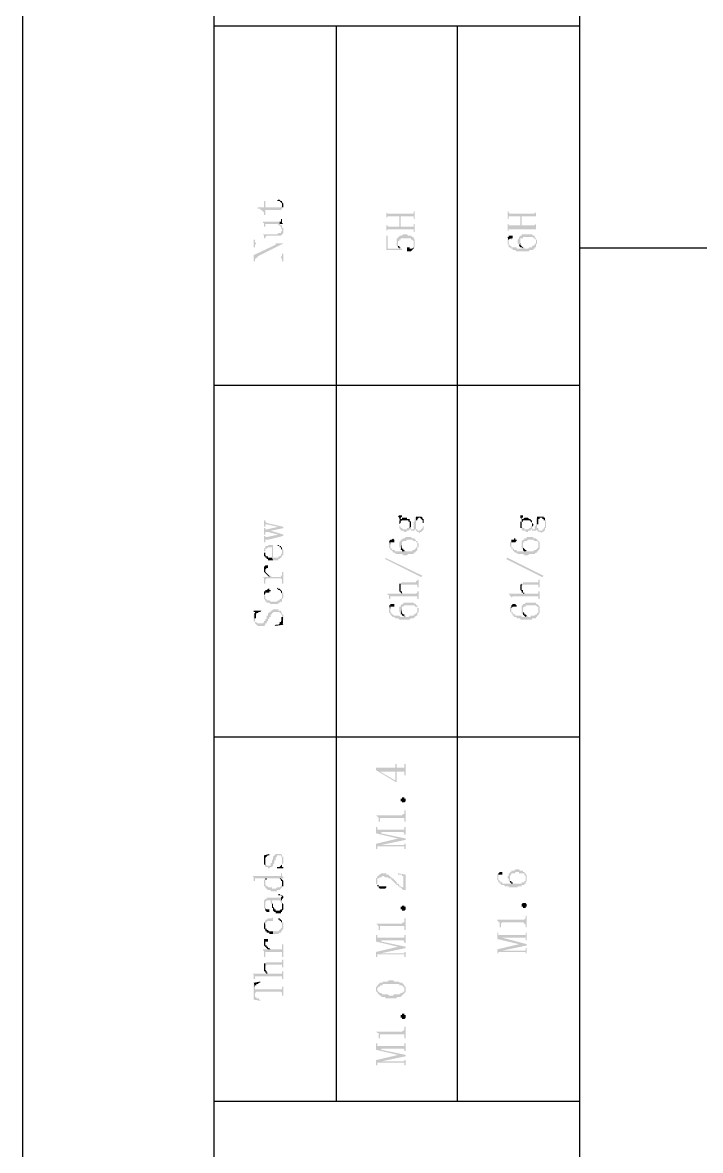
# Model space of a CAD drawing. Header units: inches. Extents: x 3613 to 8393, y -2205 to -794.
# Drawn here: x 4076.93 to 4100.69, y -1379.49 to -1339.97 of the extents above; entities that cross this region are included whole.
import ezdxf

# ---------------------------------------------------------------- set-up
doc = ezdxf.new("R2010")
doc.units = ezdxf.units.IN
doc.header["$MEASUREMENT"] = 0

msp = doc.modelspace()

# ---------------------------------------------------------------- hatches: boundary and pattern name
at = {"transparency": 33554559}
for points in [[(4085.168, -1346.451), (4085.168, -1346.496), (4085.258, -1346.496), (4085.258, -1346.541), (4085.303, -1346.541), (4085.348, -1346.586), (4085.348, -1346.586), (4085.393, -1346.631), (4085.393, -1346.721), (4085.438, -1346.721), (4085.438, -1346.541), (4085.98, -1346.541), (4086.025, -1346.496), (4086.025, -1346.36), (4086.025, -1346.405), (4086.025, -1346.405), (4085.98, -1346.451), (4085.438, -1346.451), (4085.438, -1346.225), (4085.393, -1346.225), (4085.393, -1346.451)], [(4085.845, -1346.225), (4085.935, -1346.225), (4085.98, -1346.27), (4085.98, -1346.27), (4086.025, -1346.315), (4086.025, -1346.496), (4086.025, -1346.451), (4086.07, -1346.451), (4086.07, -1346.36), (4086.07, -1346.315), (4086.025, -1346.27), (4086.025, -1346.225), (4085.98, -1346.225), (4085.935, -1346.18), (4085.89, -1346.18)], [(4089.681, -1346.586), (4089.681, -1346.857), (4089.681, -1346.812), (4089.681, -1346.812), (4089.726, -1346.766), (4090.132, -1346.766), (4090.132, -1347.128), (4090.177, -1346.766), (4090.629, -1346.766), (4090.629, -1346.812), (4090.629, -1346.857), (4090.674, -1346.857), (4090.674, -1346.586), (4090.629, -1346.586), (4090.629, -1346.631), (4090.629, -1346.676), (4089.726, -1346.676), (4089.681, -1346.631)], [(4089.681, -1347.037), (4089.681, -1347.308), (4089.681, -1347.263), (4089.681, -1347.263), (4089.726, -1347.218), (4090.629, -1347.218), (4090.629, -1347.308), (4090.674, -1347.308), (4090.674, -1347.037), (4090.629, -1347.037), (4090.629, -1347.082), (4090.629, -1347.128), (4090.177, -1347.128), (4090.177, -1346.766), (4090.132, -1347.128), (4089.726, -1347.128), (4089.726, -1347.082), (4089.681, -1347.082), (4089.681, -1347.037)], [(4093.923, -1346.586), (4093.923, -1346.857), (4093.968, -1346.857), (4093.968, -1346.766), (4094.375, -1346.766), (4094.375, -1347.082), (4094.42, -1346.766), (4094.916, -1346.766), (4094.916, -1346.857), (4094.916, -1346.586), (4094.916, -1346.631), (4094.871, -1346.631), (4094.871, -1346.676), (4094.014, -1346.676), (4093.968, -1346.631), (4093.968, -1346.586), (4093.968, -1346.586)], [(4093.923, -1347.037), (4093.923, -1347.263), (4093.968, -1347.263), (4093.968, -1347.218), (4094.916, -1347.218), (4094.916, -1347.263), (4094.916, -1347.037), (4094.916, -1347.037), (4094.871, -1347.082), (4094.42, -1347.082), (4094.42, -1346.766), (4094.375, -1347.082), (4093.968, -1347.082), (4093.968, -1347.037), (4093.968, -1347.037)], [(4085.348, -1346.947), (4085.348, -1346.992), (4085.393, -1346.992), (4085.393, -1347.037), (4085.393, -1347.128), (4085.438, -1347.128), (4085.438, -1347.082), (4085.438, -1347.037), (4085.89, -1347.037), (4085.89, -1347.082), (4085.935, -1347.082), (4085.98, -1347.128), (4085.98, -1347.173), (4085.98, -1347.173), (4086.025, -1347.218), (4086.025, -1347.263), (4086.025, -1347.082), (4085.98, -1347.082), (4085.935, -1347.037), (4085.935, -1346.947)], [(4085.348, -1347.398), (4085.348, -1347.398), (4085.393, -1347.443), (4085.393, -1347.489), (4085.393, -1347.534), (4085.438, -1347.534), (4085.438, -1347.489), (4085.438, -1347.489), (4085.484, -1347.443), (4085.98, -1347.443), (4086.025, -1347.398), (4086.025, -1347.398), (4086.07, -1347.353), (4086.07, -1347.263), (4086.07, -1347.173), (4086.025, -1347.173), (4086.025, -1347.128), (4086.025, -1347.082), (4086.025, -1347.263), (4086.025, -1347.263), (4085.98, -1347.308), (4085.98, -1347.353), (4085.89, -1347.353), (4085.845, -1347.398)], [(4085.935, -1346.947), (4085.935, -1347.037), (4086.07, -1347.037), (4086.025, -1346.992), (4086.025, -1346.947), (4086.025, -1346.857), (4085.98, -1346.857), (4085.98, -1346.902), (4085.98, -1346.947), (4085.98, -1346.947)], [(4085.032, -1347.579), (4085.032, -1347.85), (4085.077, -1347.85), (4085.077, -1347.759), (4085.077, -1347.759), (4085.123, -1347.714), (4085.799, -1347.714), (4085.799, -1347.759), (4086.07, -1347.714), (4085.123, -1347.714), (4085.077, -1347.669), (4085.077, -1347.579)], [(4089.681, -1347.443), (4089.681, -1347.94), (4090.222, -1347.94), (4090.222, -1347.895), (4090.177, -1347.895), (4090.177, -1347.85), (4090.132, -1347.895), (4089.726, -1347.895), (4089.726, -1347.443)], [(4090.042, -1347.669), (4090.042, -1347.714), (4090.042, -1347.805), (4090.042, -1347.805), (4090.087, -1347.85), (4090.087, -1347.669), (4090.087, -1347.624), (4090.132, -1347.624), (4090.132, -1347.579), (4090.177, -1347.579), (4090.177, -1347.534), (4090.538, -1347.534), (4090.538, -1347.579), (4090.584, -1347.579), (4090.629, -1347.624), (4090.629, -1347.669), (4090.629, -1347.85), (4090.674, -1347.85), (4090.674, -1347.759), (4090.674, -1347.669), (4090.674, -1347.579), (4090.674, -1347.579), (4090.629, -1347.534), (4090.629, -1347.489), (4090.584, -1347.489), (4090.538, -1347.443), (4090.448, -1347.443), (4090.403, -1347.398), (4090.268, -1347.398), (4090.222, -1347.443), (4090.132, -1347.443), (4090.132, -1347.489), (4090.087, -1347.489), (4090.087, -1347.534), (4090.042, -1347.534), (4090.042, -1347.624), (4090.042, -1347.624)], [(4093.923, -1347.489), (4093.968, -1347.624), (4093.968, -1347.579), (4093.968, -1347.579), (4094.014, -1347.534), (4094.014, -1347.534), (4094.059, -1347.579), (4094.059, -1347.534), (4094.104, -1347.534), (4094.104, -1347.489), (4094.104, -1347.443), (4093.968, -1347.443), (4093.968, -1347.489)], [(4093.923, -1347.624), (4093.923, -1347.714), (4093.923, -1347.759), (4093.968, -1347.759), (4093.968, -1347.85), (4094.014, -1347.85), (4094.059, -1347.895), (4094.104, -1347.895), (4094.104, -1347.94), (4094.194, -1347.94), (4094.239, -1347.985), (4094.691, -1347.985), (4094.691, -1347.94), (4094.826, -1347.94), (4094.826, -1347.895), (4094.871, -1347.895), (4094.871, -1347.85), (4094.916, -1347.85), (4094.916, -1347.669), (4094.916, -1347.714), (4094.916, -1347.714), (4094.871, -1347.759), (4094.871, -1347.759), (4094.826, -1347.805), (4094.781, -1347.805), (4094.781, -1347.85), (4094.691, -1347.85), (4094.645, -1347.895), (4094.51, -1347.895), (4094.51, -1347.85), (4094.465, -1347.85), (4094.465, -1347.895), (4094.239, -1347.895), (4094.239, -1347.85), (4094.059, -1347.85), (4094.059, -1347.805), (4094.014, -1347.805), (4094.014, -1347.759), (4093.968, -1347.759), (4093.968, -1347.669), (4093.968, -1347.624), (4093.923, -1347.489), (4093.923, -1347.579), (4093.923, -1347.579)], [(4094.284, -1347.669), (4094.284, -1347.714), (4094.284, -1347.714), (4094.329, -1347.759), (4094.329, -1347.805), (4094.329, -1347.805), (4094.375, -1347.669), (4094.375, -1347.624), (4094.375, -1347.534), (4094.465, -1347.534), (4094.465, -1347.489), (4094.826, -1347.489), (4094.826, -1347.534), (4094.871, -1347.534), (4094.916, -1347.579), (4094.916, -1347.624), (4094.916, -1347.805), (4094.916, -1347.759), (4094.961, -1347.714), (4094.961, -1347.669), (4094.961, -1347.579), (4094.916, -1347.579), (4094.916, -1347.534), (4094.916, -1347.534), (4094.871, -1347.489), (4094.871, -1347.443), (4094.826, -1347.443), (4094.781, -1347.398), (4094.42, -1347.398), (4094.42, -1347.443), (4094.375, -1347.443), (4094.329, -1347.489), (4094.329, -1347.534), (4094.284, -1347.579), (4094.284, -1347.624)], [(4085.032, -1348.12), (4085.032, -1348.346), (4085.077, -1348.346), (4085.077, -1348.256), (4085.077, -1348.256), (4085.123, -1348.211), (4085.168, -1348.166), (4086.07, -1347.714), (4085.799, -1347.759)], [(4090.087, -1347.85), (4090.087, -1347.85), (4090.132, -1347.895), (4090.132, -1347.895), (4090.177, -1347.85), (4090.132, -1347.85), (4090.132, -1347.805), (4090.087, -1347.805), (4090.087, -1347.714), (4090.087, -1347.714)], [(4090.403, -1347.94), (4090.403, -1347.985), (4090.538, -1347.985), (4090.584, -1347.94), (4090.584, -1347.94), (4090.629, -1347.895), (4090.629, -1347.714), (4090.629, -1347.759), (4090.629, -1347.85), (4090.629, -1347.85), (4090.584, -1347.895), (4090.493, -1347.895), (4090.493, -1347.85), (4090.403, -1347.85), (4090.403, -1347.895)], [(4094.329, -1347.805), (4094.375, -1347.85), (4094.42, -1347.85), (4094.465, -1347.895), (4094.465, -1347.85), (4094.465, -1347.85), (4094.42, -1347.805), (4094.42, -1347.805), (4094.375, -1347.759), (4094.375, -1347.669), (4094.375, -1347.669)], [(4085.123, -1348.211), (4085.98, -1348.211), (4086.025, -1348.256), (4086.025, -1348.346), (4086.07, -1348.346), (4086.07, -1348.075), (4086.025, -1348.075), (4086.025, -1348.166), (4085.98, -1348.166), (4085.98, -1348.211), (4085.168, -1348.211), (4085.168, -1348.166)], [(4085.393, -1357.418), (4085.393, -1357.643), (4085.438, -1357.643), (4085.438, -1357.598), (4085.438, -1357.553), (4085.484, -1357.553), (4085.89, -1357.643), (4085.89, -1357.643), (4086.07, -1357.688), (4086.07, -1357.643), (4085.484, -1357.508), (4085.484, -1357.508), (4085.438, -1357.463), (4085.438, -1357.418)], [(4090.087, -1357.282), (4090.087, -1357.282), (4090.132, -1357.327), (4090.132, -1357.373), (4090.177, -1357.418), (4090.177, -1357.327), (4090.177, -1357.327), (4090.222, -1357.282), (4090.222, -1357.237), (4090.132, -1357.237)], [(4090.132, -1357.688), (4090.177, -1357.734), (4090.177, -1357.779), (4090.268, -1357.779), (4090.313, -1357.824), (4090.358, -1357.824), (4090.403, -1357.779), (4090.448, -1357.779), (4090.493, -1357.734), (4090.538, -1357.734), (4090.538, -1357.779), (4090.674, -1357.779), (4090.674, -1357.734), (4090.719, -1357.734), (4090.719, -1357.779), (4090.719, -1357.779), (4090.764, -1357.824), (4090.809, -1357.824), (4090.854, -1357.869), (4090.854, -1357.824), (4090.899, -1357.824), (4090.945, -1357.779), (4090.945, -1357.779), (4090.99, -1357.734), (4090.99, -1357.688), (4090.99, -1357.553), (4090.99, -1357.508), (4090.99, -1357.418), (4090.99, -1357.373), (4090.99, -1357.553), (4090.99, -1357.598), (4090.945, -1357.643), (4090.945, -1357.688), (4090.945, -1357.688), (4090.899, -1357.734), (4090.899, -1357.734), (4090.854, -1357.779), (4090.764, -1357.779), (4090.764, -1357.734), (4090.719, -1357.734), (4090.719, -1357.688), (4090.719, -1357.282), (4090.674, -1357.327), (4090.674, -1357.418), (4090.674, -1357.463), (4090.629, -1357.463), (4090.629, -1357.553), (4090.629, -1357.598), (4090.629, -1357.688), (4090.629, -1357.734), (4090.538, -1357.734), (4090.538, -1357.688), (4090.493, -1357.688), (4090.493, -1357.553), (4090.493, -1357.598), (4090.493, -1357.643), (4090.493, -1357.643), (4090.448, -1357.688), (4090.403, -1357.688), (4090.403, -1357.734), (4090.268, -1357.734), (4090.222, -1357.688), (4090.177, -1357.688), (4090.177, -1357.643), (4090.177, -1357.643), (4090.132, -1357.598), (4090.132, -1357.553)], [(4090.132, -1357.553), (4090.132, -1357.598), (4090.132, -1357.688), (4090.132, -1357.553), (4090.132, -1357.553), (4090.177, -1357.508), (4090.177, -1357.463), (4090.177, -1357.463), (4090.222, -1357.418), (4090.448, -1357.418), (4090.448, -1357.463), (4090.493, -1357.463), (4090.493, -1357.553), (4090.493, -1357.688), (4090.538, -1357.643), (4090.538, -1357.553), (4090.538, -1357.463), (4090.538, -1357.463), (4090.493, -1357.418), (4090.493, -1357.373), (4090.403, -1357.373), (4090.403, -1357.327), (4090.222, -1357.327), (4090.222, -1357.373), (4090.177, -1357.373), (4090.177, -1357.327), (4090.177, -1357.418), (4090.132, -1357.418), (4090.132, -1357.463)], [(4090.719, -1357.282), (4090.719, -1357.688), (4090.719, -1357.643), (4090.719, -1357.553), (4090.719, -1357.508), (4090.719, -1357.418), (4090.764, -1357.418), (4090.764, -1357.373), (4090.764, -1357.373), (4090.809, -1357.327), (4090.854, -1357.327), (4090.899, -1357.373), (4090.899, -1357.373), (4090.945, -1357.418), (4090.945, -1357.508), (4090.99, -1357.508), (4090.99, -1357.553), (4090.99, -1357.373), (4090.945, -1357.373), (4090.945, -1357.327), (4090.945, -1357.327), (4090.899, -1357.282)], [(4094.375, -1357.282), (4094.375, -1357.327), (4094.375, -1357.327), (4094.42, -1357.373), (4094.42, -1357.418), (4094.42, -1357.327), (4094.465, -1357.327), (4094.465, -1357.282), (4094.465, -1357.237), (4094.375, -1357.237)], [(4094.375, -1357.553), (4094.375, -1357.598), (4094.375, -1357.688), (4094.42, -1357.688), (4094.42, -1357.553), (4094.42, -1357.463), (4094.465, -1357.463), (4094.465, -1357.418), (4094.691, -1357.418), (4094.736, -1357.463), (4094.736, -1357.463), (4094.781, -1357.508), (4094.781, -1357.553), (4094.781, -1357.688), (4094.781, -1357.643), (4094.781, -1357.643), (4094.826, -1357.598), (4094.826, -1357.553), (4094.826, -1357.553), (4094.781, -1357.508), (4094.781, -1357.463), (4094.781, -1357.418), (4094.736, -1357.418), (4094.736, -1357.373), (4094.691, -1357.373), (4094.645, -1357.327), (4094.51, -1357.327), (4094.465, -1357.373), (4094.42, -1357.373), (4094.42, -1357.327), (4094.42, -1357.418), (4094.42, -1357.463), (4094.375, -1357.463)], [(4094.42, -1357.688), (4094.42, -1357.734), (4094.42, -1357.734), (4094.465, -1357.779), (4094.555, -1357.779), (4094.555, -1357.824), (4094.645, -1357.824), (4094.645, -1357.779), (4094.736, -1357.779), (4094.736, -1357.734), (4094.781, -1357.734), (4094.781, -1357.779), (4094.916, -1357.779), (4094.961, -1357.734), (4094.961, -1357.779), (4095.006, -1357.779), (4095.006, -1357.824), (4095.097, -1357.824), (4095.097, -1357.869), (4095.142, -1357.824), (4095.187, -1357.824), (4095.187, -1357.779), (4095.232, -1357.779), (4095.232, -1357.734), (4095.232, -1357.688), (4095.277, -1357.688), (4095.277, -1357.553), (4095.277, -1357.508), (4095.277, -1357.418), (4095.232, -1357.418), (4095.232, -1357.373), (4095.232, -1357.553), (4095.232, -1357.643), (4095.232, -1357.643), (4095.187, -1357.688), (4095.187, -1357.734), (4095.142, -1357.734), (4095.142, -1357.779), (4095.052, -1357.779), (4095.006, -1357.734), (4095.006, -1357.688), (4094.961, -1357.688), (4094.961, -1357.282), (4094.961, -1357.327), (4094.961, -1357.327), (4094.916, -1357.373), (4094.916, -1357.418), (4094.916, -1357.463), (4094.916, -1357.553), (4094.916, -1357.598), (4094.916, -1357.598), (4094.871, -1357.643), (4094.871, -1357.688), (4094.871, -1357.734), (4094.826, -1357.734), (4094.781, -1357.688), (4094.781, -1357.553), (4094.781, -1357.598), (4094.781, -1357.598), (4094.736, -1357.643), (4094.736, -1357.688), (4094.691, -1357.688), (4094.645, -1357.734), (4094.51, -1357.734), (4094.51, -1357.688), (4094.465, -1357.688), (4094.42, -1357.643), (4094.42, -1357.553)], [(4094.961, -1357.282), (4094.961, -1357.688), (4094.961, -1357.643), (4094.961, -1357.553), (4095.006, -1357.553), (4095.006, -1357.508), (4095.006, -1357.418), (4095.006, -1357.373), (4095.052, -1357.373), (4095.052, -1357.327), (4095.142, -1357.327), (4095.142, -1357.373), (4095.187, -1357.373), (4095.187, -1357.418), (4095.232, -1357.418), (4095.232, -1357.508), (4095.232, -1357.553), (4095.232, -1357.373), (4095.232, -1357.327), (4095.187, -1357.327), (4095.187, -1357.282), (4095.006, -1357.282)], [(4085.393, -1357.688), (4085.393, -1357.914), (4085.438, -1357.914), (4085.438, -1357.869), (4085.438, -1357.824), (4085.529, -1357.824), (4085.619, -1357.779), (4086.07, -1357.688), (4085.89, -1357.643), (4085.484, -1357.734), (4085.438, -1357.734), (4085.438, -1357.688), (4085.438, -1357.688)], [(4085.529, -1357.824), (4085.89, -1357.914), (4085.89, -1357.914), (4086.07, -1357.959), (4086.07, -1357.914), (4085.619, -1357.779)], [(4085.393, -1357.959), (4085.393, -1358.185), (4085.438, -1358.185), (4085.438, -1358.14), (4085.438, -1358.095), (4085.529, -1358.095), (4086.07, -1357.959), (4085.89, -1357.914), (4085.484, -1358.004), (4085.438, -1358.004), (4085.438, -1357.959), (4085.438, -1357.959)], [(4085.393, -1358.411), (4085.393, -1358.546), (4085.393, -1358.501), (4085.438, -1358.501), (4085.438, -1358.456), (4085.438, -1358.411), (4085.484, -1358.411), (4085.529, -1358.365), (4085.664, -1358.365), (4085.664, -1358.726), (4085.709, -1358.817), (4085.89, -1358.817), (4085.89, -1358.772), (4085.935, -1358.772), (4085.98, -1358.726), (4085.98, -1358.726), (4086.025, -1358.681), (4086.025, -1358.636), (4086.07, -1358.636), (4086.07, -1358.546), (4086.07, -1358.501), (4086.07, -1358.456), (4086.025, -1358.411), (4086.025, -1358.365), (4086.025, -1358.501), (4086.025, -1358.591), (4085.98, -1358.591), (4085.98, -1358.636), (4085.98, -1358.636), (4085.935, -1358.681), (4085.89, -1358.681), (4085.89, -1358.726), (4085.709, -1358.726), (4085.709, -1358.275), (4085.529, -1358.275), (4085.529, -1358.32), (4085.438, -1358.32), (4085.438, -1358.365), (4085.438, -1358.365)], [(4085.845, -1358.32), (4085.935, -1358.32), (4085.935, -1358.365), (4085.98, -1358.365), (4085.98, -1358.411), (4085.98, -1358.411), (4086.025, -1358.456), (4086.025, -1358.501), (4086.025, -1358.365), (4085.98, -1358.365), (4085.98, -1358.32), (4085.935, -1358.32), (4085.89, -1358.275), (4085.89, -1358.275)], [(4089.771, -1358.14), (4089.816, -1358.275), (4089.816, -1358.23), (4089.816, -1358.185), (4089.952, -1358.185), (4089.952, -1358.14), (4089.952, -1358.095), (4089.952, -1358.095), (4089.907, -1358.05), (4089.907, -1358.05), (4089.861, -1358.095), (4089.816, -1358.095)], [(4089.771, -1358.23), (4089.771, -1358.32), (4089.771, -1358.365), (4089.771, -1358.365), (4089.816, -1358.411), (4089.816, -1358.456), (4089.861, -1358.456), (4089.861, -1358.501), (4089.907, -1358.501), (4089.907, -1358.546), (4089.997, -1358.546), (4089.997, -1358.591), (4090.222, -1358.591), (4090.268, -1358.636), (4090.403, -1358.636), (4090.448, -1358.591), (4090.629, -1358.591), (4090.629, -1358.546), (4090.674, -1358.546), (4090.719, -1358.501), (4090.719, -1358.501), (4090.764, -1358.456), (4090.764, -1358.275), (4090.764, -1358.32), (4090.764, -1358.365), (4090.719, -1358.365), (4090.719, -1358.411), (4090.674, -1358.411), (4090.674, -1358.456), (4090.584, -1358.456), (4090.584, -1358.501), (4090.358, -1358.501), (4090.313, -1358.456), (4090.313, -1358.501), (4089.997, -1358.501), (4089.952, -1358.456), (4089.907, -1358.456), (4089.861, -1358.411), (4089.861, -1358.411), (4089.816, -1358.365), (4089.816, -1358.275), (4089.816, -1358.275), (4089.771, -1358.14)], [(4090.132, -1358.275), (4090.132, -1358.365), (4090.177, -1358.365), (4090.177, -1358.411), (4090.177, -1358.456), (4090.222, -1358.275), (4090.222, -1358.185), (4090.222, -1358.185), (4090.268, -1358.14), (4090.358, -1358.14), (4090.403, -1358.095), (4090.584, -1358.095), (4090.629, -1358.14), (4090.719, -1358.14), (4090.719, -1358.185), (4090.764, -1358.185), (4090.764, -1358.275), (4090.764, -1358.456), (4090.764, -1358.365), (4090.809, -1358.365), (4090.809, -1358.275), (4090.809, -1358.23), (4090.809, -1358.23), (4090.764, -1358.185), (4090.764, -1358.14), (4090.719, -1358.14), (4090.719, -1358.095), (4090.674, -1358.095), (4090.674, -1358.05), (4090.584, -1358.05), (4090.538, -1358.004), (4090.358, -1358.004), (4090.313, -1358.05), (4090.268, -1358.05), (4090.222, -1358.095), (4090.177, -1358.095), (4090.177, -1358.14), (4090.177, -1358.14), (4090.132, -1358.185), (4090.132, -1358.23), (4090.132, -1358.23)], [(4090.177, -1358.456), (4090.222, -1358.456), (4090.222, -1358.501), (4090.313, -1358.501), (4090.313, -1358.456), (4090.268, -1358.456), (4090.268, -1358.411), (4090.222, -1358.411), (4090.222, -1358.32), (4090.222, -1358.275)], [(4094.014, -1358.23), (4094.014, -1358.32), (4094.014, -1358.32), (4094.059, -1358.365), (4094.059, -1358.411), (4094.104, -1358.411), (4094.104, -1358.456), (4094.104, -1358.456), (4094.149, -1358.501), (4094.149, -1358.501), (4094.194, -1358.546), (4094.239, -1358.546), (4094.284, -1358.591), (4094.465, -1358.591), (4094.51, -1358.636), (4094.645, -1358.636), (4094.691, -1358.591), (4094.871, -1358.591), (4094.916, -1358.546), (4094.961, -1358.546), (4094.961, -1358.501), (4095.006, -1358.501), (4095.006, -1358.456), (4095.006, -1358.275), (4095.006, -1358.32), (4095.006, -1358.365), (4095.006, -1358.365), (4094.961, -1358.411), (4094.961, -1358.411), (4094.916, -1358.456), (4094.871, -1358.456), (4094.826, -1358.501), (4094.6, -1358.501), (4094.6, -1358.456), (4094.555, -1358.501), (4094.239, -1358.501), (4094.239, -1358.456), (4094.149, -1358.456), (4094.149, -1358.411), (4094.104, -1358.411), (4094.104, -1358.365), (4094.059, -1358.365), (4094.059, -1358.275), (4094.059, -1358.14), (4094.059, -1358.14), (4094.014, -1358.185)], [(4094.059, -1358.14), (4094.059, -1358.275), (4094.059, -1358.23), (4094.059, -1358.185), (4094.194, -1358.185), (4094.239, -1358.14), (4094.239, -1358.095), (4094.194, -1358.095), (4094.194, -1358.05), (4094.149, -1358.05), (4094.149, -1358.095), (4094.059, -1358.095)], [(4094.42, -1358.275), (4094.42, -1358.365), (4094.42, -1358.411), (4094.465, -1358.411), (4094.465, -1358.456), (4094.465, -1358.275), (4094.465, -1358.185), (4094.51, -1358.185), (4094.51, -1358.14), (4094.6, -1358.14), (4094.645, -1358.095), (4094.826, -1358.095), (4094.871, -1358.14), (4094.961, -1358.14), (4095.006, -1358.185), (4095.006, -1358.275), (4095.006, -1358.456), (4095.052, -1358.411), (4095.052, -1358.365), (4095.052, -1358.275), (4095.052, -1358.23), (4095.052, -1358.185), (4095.052, -1358.185), (4095.006, -1358.14), (4095.006, -1358.14), (4094.961, -1358.095), (4094.961, -1358.095), (4094.916, -1358.05), (4094.826, -1358.05), (4094.826, -1358.004), (4094.6, -1358.004), (4094.6, -1358.05), (4094.51, -1358.05), (4094.51, -1358.095), (4094.465, -1358.095), (4094.42, -1358.14), (4094.42, -1358.23), (4094.42, -1358.23)], [(4094.465, -1358.456), (4094.465, -1358.456), (4094.51, -1358.501), (4094.555, -1358.501), (4094.6, -1358.456), (4094.555, -1358.456), (4094.51, -1358.411), (4094.51, -1358.411), (4094.465, -1358.365), (4094.465, -1358.32), (4094.465, -1358.275)], [(4085.393, -1358.546), (4085.393, -1358.636), (4085.393, -1358.681), (4085.438, -1358.681), (4085.438, -1358.726), (4085.484, -1358.726), (4085.484, -1358.772), (4085.529, -1358.772), (4085.529, -1358.817), (4085.709, -1358.817), (4085.664, -1358.726), (4085.529, -1358.726), (4085.529, -1358.681), (4085.484, -1358.681), (4085.438, -1358.636), (4085.438, -1358.546), (4085.393, -1358.546), (4085.393, -1358.411), (4085.393, -1358.456), (4085.393, -1358.501)], [(4085.393, -1359.133), (4085.393, -1359.178), (4085.393, -1359.223), (4085.438, -1359.268), (4085.438, -1359.133), (4085.438, -1359.133), (4085.484, -1359.088), (4085.529, -1359.088), (4085.529, -1359.042), (4085.529, -1358.997), (4085.438, -1358.997), (4085.393, -1359.042), (4085.393, -1359.088)], [(4090.945, -1359.358), (4090.899, -1359.403), (4089.636, -1358.772), (4089.636, -1358.726)], [(4095.187, -1359.358), (4095.142, -1359.403), (4093.878, -1358.772), (4093.923, -1358.726)], [(4085.348, -1359.403), (4085.348, -1359.403), (4085.393, -1359.449), (4085.393, -1359.494), (4085.393, -1359.584), (4085.393, -1359.629), (4085.438, -1359.629), (4085.438, -1359.494), (4085.438, -1359.494), (4085.484, -1359.449), (4085.98, -1359.449), (4086.025, -1359.494), (4086.025, -1359.629), (4086.07, -1359.629), (4086.07, -1359.223), (4086.025, -1359.223), (4086.025, -1359.358), (4085.98, -1359.358), (4085.98, -1359.403), (4085.664, -1359.403), (4085.619, -1359.358), (4085.574, -1359.358), (4085.574, -1359.403)], [(4085.438, -1359.268), (4085.438, -1359.268), (4085.484, -1359.313), (4085.484, -1359.313), (4085.529, -1359.358), (4085.529, -1359.358), (4085.574, -1359.403), (4085.574, -1359.358), (4085.574, -1359.358), (4085.529, -1359.313), (4085.529, -1359.313), (4085.484, -1359.268), (4085.484, -1359.268), (4085.438, -1359.223), (4085.438, -1359.178), (4085.438, -1359.133)], [(4085.393, -1360.035), (4085.393, -1360.126), (4085.393, -1360.171), (4085.393, -1360.035), (4085.393, -1360.035), (4085.438, -1359.99), (4085.438, -1359.945), (4085.574, -1359.945), (4085.574, -1359.9), (4085.619, -1359.9), (4085.619, -1359.855), (4085.574, -1359.855), (4085.574, -1359.81), (4085.529, -1359.81), (4085.484, -1359.855), (4085.438, -1359.855), (4085.438, -1359.9), (4085.393, -1359.9), (4085.393, -1359.99), (4085.393, -1359.99)], [(4085.845, -1359.81), (4085.845, -1359.81), (4085.89, -1359.855), (4085.935, -1359.855), (4085.98, -1359.9), (4085.98, -1359.945), (4086.025, -1359.99), (4086.025, -1360.035), (4086.025, -1359.9), (4085.98, -1359.855), (4085.98, -1359.855), (4085.935, -1359.81), (4085.89, -1359.81), (4085.845, -1359.765)], [(4090.132, -1359.765), (4090.132, -1359.81), (4090.132, -1359.9), (4090.132, -1359.9), (4090.177, -1359.945), (4090.177, -1359.945), (4090.222, -1359.99), (4090.222, -1359.945), (4090.222, -1359.9), (4090.177, -1359.9), (4090.177, -1359.855), (4090.177, -1359.629), (4090.132, -1359.629), (4090.132, -1359.674), (4090.132, -1359.719)], [(4090.177, -1359.629), (4090.177, -1359.765), (4090.177, -1359.719), (4090.177, -1359.674), (4090.764, -1359.674), (4090.764, -1359.765), (4090.809, -1359.765), (4090.809, -1359.494), (4090.764, -1359.494), (4090.764, -1359.539), (4090.719, -1359.539), (4090.719, -1359.584), (4090.222, -1359.584)], [(4094.375, -1359.765), (4094.375, -1359.81), (4094.375, -1359.855), (4094.42, -1359.9), (4094.42, -1359.945), (4094.465, -1359.945), (4094.465, -1359.99), (4094.51, -1359.99), (4094.51, -1359.945), (4094.465, -1359.945), (4094.465, -1359.9), (4094.465, -1359.855), (4094.42, -1359.855), (4094.42, -1359.629), (4094.42, -1359.629), (4094.375, -1359.674), (4094.375, -1359.719)], [(4094.42, -1359.629), (4094.42, -1359.765), (4094.42, -1359.719), (4094.42, -1359.719), (4094.465, -1359.674), (4095.006, -1359.674), (4095.006, -1359.765), (4095.052, -1359.765), (4095.052, -1359.494), (4095.006, -1359.494), (4095.006, -1359.539), (4095.006, -1359.584), (4094.465, -1359.584), (4094.465, -1359.629)], [(4085.393, -1360.171), (4085.438, -1360.216), (4085.438, -1360.261), (4085.484, -1360.261), (4085.484, -1360.306), (4085.574, -1360.306), (4085.619, -1360.351), (4085.89, -1360.351), (4085.89, -1360.306), (4085.935, -1360.306), (4085.98, -1360.261), (4086.025, -1360.261), (4086.025, -1360.216), (4086.025, -1360.171), (4086.07, -1360.126), (4086.07, -1360.035), (4086.07, -1359.945), (4086.025, -1359.945), (4086.025, -1359.9), (4086.025, -1360.035), (4086.025, -1360.08), (4086.025, -1360.126), (4085.98, -1360.171), (4085.935, -1360.171), (4085.935, -1360.216), (4085.89, -1360.216), (4085.845, -1360.261), (4085.619, -1360.261), (4085.574, -1360.216), (4085.484, -1360.216), (4085.484, -1360.171), (4085.438, -1360.171), (4085.438, -1360.126), (4085.438, -1360.08), (4085.393, -1360.035)], [(4089.726, -1359.99), (4089.726, -1360.035), (4089.771, -1360.035), (4089.771, -1360.08), (4089.771, -1360.171), (4089.816, -1360.171), (4089.816, -1360.126), (4089.816, -1360.08), (4090.764, -1360.08), (4090.764, -1360.171), (4090.809, -1360.171), (4090.809, -1359.9), (4090.764, -1359.9), (4090.764, -1359.945), (4090.764, -1359.945), (4090.719, -1359.99), (4090.268, -1359.99), (4090.222, -1359.945), (4090.222, -1359.99)], [(4093.968, -1359.99), (4093.968, -1359.99), (4094.014, -1360.035), (4094.014, -1360.08), (4094.059, -1360.08), (4094.059, -1360.171), (4094.059, -1360.126), (4094.059, -1360.126), (4094.104, -1360.08), (4095.006, -1360.08), (4095.006, -1360.171), (4095.052, -1360.171), (4095.052, -1359.9), (4095.006, -1359.9), (4095.006, -1359.945), (4095.006, -1359.99), (4094.51, -1359.99), (4094.51, -1359.945), (4094.51, -1359.99)], [(4085.032, -1360.848), (4085.032, -1360.938), (4085.032, -1360.938), (4085.077, -1360.983), (4085.077, -1361.028), (4085.077, -1361.028), (4085.123, -1361.073), (4085.123, -1361.073), (4085.168, -1361.119), (4085.393, -1361.119), (4085.438, -1361.073), (4085.438, -1361.028), (4085.484, -1361.028), (4085.484, -1360.983), (4085.484, -1360.983), (4085.529, -1360.938), (4085.529, -1360.893), (4085.574, -1360.848), (4085.574, -1360.803), (4085.619, -1360.803), (4085.619, -1360.712), (4085.664, -1360.712), (4085.664, -1360.667), (4085.709, -1360.667), (4085.709, -1360.622), (4085.935, -1360.622), (4085.935, -1360.667), (4085.98, -1360.667), (4085.98, -1360.712), (4086.025, -1360.712), (4086.025, -1360.803), (4086.025, -1360.983), (4086.025, -1360.938), (4086.07, -1360.893), (4086.07, -1360.803), (4086.07, -1360.712), (4086.025, -1360.712), (4086.025, -1360.667), (4086.025, -1360.667), (4085.98, -1360.622), (4085.98, -1360.577), (4085.89, -1360.577), (4085.89, -1360.532), (4085.709, -1360.532), (4085.664, -1360.577), (4085.619, -1360.577), (4085.619, -1360.622), (4085.574, -1360.622), (4085.574, -1360.667), (4085.529, -1360.667), (4085.529, -1360.757), (4085.484, -1360.757), (4085.484, -1360.848), (4085.438, -1360.893), (4085.438, -1360.938), (4085.393, -1360.938), (4085.393, -1360.983), (4085.393, -1360.983), (4085.348, -1361.028), (4085.168, -1361.028), (4085.123, -1360.983), (4085.077, -1360.983), (4085.077, -1360.893), (4085.077, -1360.712), (4085.032, -1360.712), (4085.032, -1360.803), (4085.032, -1360.803)], [(4085.032, -1360.577), (4085.032, -1360.622), (4085.077, -1360.622), (4085.077, -1360.803), (4085.077, -1360.712), (4085.123, -1360.712), (4085.123, -1360.667), (4085.168, -1360.667), (4085.213, -1360.622), (4085.258, -1360.622), (4085.303, -1360.577), (4085.258, -1360.577)], [(4089.771, -1360.396), (4089.816, -1360.532), (4089.816, -1360.487), (4089.816, -1360.442), (4089.952, -1360.442), (4089.952, -1360.396), (4089.952, -1360.351), (4089.816, -1360.351), (4089.816, -1360.396)], [(4089.771, -1360.532), (4089.771, -1360.622), (4089.771, -1360.667), (4089.816, -1360.667), (4089.816, -1360.712), (4089.816, -1360.712), (4089.861, -1360.757), (4089.861, -1360.757), (4089.907, -1360.803), (4089.952, -1360.803), (4089.997, -1360.848), (4090.087, -1360.848), (4090.132, -1360.893), (4090.493, -1360.893), (4090.538, -1360.848), (4090.629, -1360.848), (4090.674, -1360.803), (4090.674, -1360.803), (4090.719, -1360.757), (4090.764, -1360.757), (4090.764, -1360.577), (4090.764, -1360.622), (4090.764, -1360.622), (4090.719, -1360.667), (4090.719, -1360.667), (4090.674, -1360.712), (4090.629, -1360.712), (4090.629, -1360.757), (4090.493, -1360.757), (4090.448, -1360.803), (4090.358, -1360.803), (4090.358, -1360.757), (4090.313, -1360.757), (4090.313, -1360.803), (4090.177, -1360.803), (4090.132, -1360.757), (4089.952, -1360.757), (4089.907, -1360.712), (4089.861, -1360.712), (4089.861, -1360.667), (4089.816, -1360.622), (4089.816, -1360.577), (4089.816, -1360.532), (4089.771, -1360.396), (4089.771, -1360.442), (4089.771, -1360.487)], [(4090.132, -1360.532), (4090.132, -1360.622), (4090.132, -1360.622), (4090.177, -1360.667), (4090.177, -1360.712), (4090.177, -1360.712), (4090.222, -1360.532), (4090.222, -1360.487), (4090.222, -1360.442), (4090.268, -1360.442), (4090.313, -1360.396), (4090.674, -1360.396), (4090.674, -1360.442), (4090.719, -1360.442), (4090.764, -1360.487), (4090.764, -1360.712), (4090.764, -1360.667), (4090.764, -1360.667), (4090.809, -1360.622), (4090.809, -1360.532), (4090.809, -1360.487), (4090.764, -1360.487), (4090.764, -1360.396), (4090.719, -1360.396), (4090.719, -1360.351), (4090.674, -1360.351), (4090.629, -1360.306), (4090.268, -1360.306), (4090.268, -1360.351), (4090.222, -1360.351), (4090.177, -1360.396), (4090.177, -1360.442), (4090.132, -1360.442)], [(4090.177, -1360.712), (4090.222, -1360.712), (4090.222, -1360.757), (4090.268, -1360.757), (4090.313, -1360.803), (4090.313, -1360.712), (4090.268, -1360.712), (4090.222, -1360.667), (4090.222, -1360.622), (4090.222, -1360.532)], [(4094.014, -1360.532), (4094.014, -1360.622), (4094.059, -1360.622), (4094.059, -1360.667), (4094.059, -1360.667), (4094.104, -1360.712), (4094.104, -1360.757), (4094.149, -1360.757), (4094.149, -1360.803), (4094.239, -1360.803), (4094.239, -1360.848), (4094.375, -1360.848), (4094.375, -1360.893), (4094.781, -1360.893), (4094.781, -1360.848), (4094.916, -1360.848), (4094.916, -1360.803), (4094.961, -1360.803), (4094.961, -1360.757), (4095.006, -1360.757), (4095.006, -1360.577), (4095.006, -1360.622), (4095.006, -1360.667), (4094.961, -1360.667), (4094.961, -1360.712), (4094.916, -1360.712), (4094.871, -1360.757), (4094.736, -1360.757), (4094.736, -1360.803), (4094.645, -1360.803), (4094.6, -1360.757), (4094.6, -1360.757), (4094.555, -1360.803), (4094.42, -1360.803), (4094.42, -1360.757), (4094.194, -1360.757), (4094.194, -1360.712), (4094.149, -1360.712), (4094.104, -1360.667), (4094.104, -1360.622), (4094.059, -1360.622), (4094.059, -1360.577), (4094.059, -1360.396), (4094.059, -1360.442), (4094.014, -1360.442), (4094.014, -1360.487)], [(4094.059, -1360.396), (4094.059, -1360.532), (4094.059, -1360.487), (4094.059, -1360.487), (4094.104, -1360.442), (4094.239, -1360.442), (4094.239, -1360.396), (4094.239, -1360.396), (4094.194, -1360.351), (4094.104, -1360.351)], [(4094.42, -1360.532), (4094.42, -1360.622), (4094.42, -1360.667), (4094.42, -1360.667), (4094.465, -1360.712), (4094.465, -1360.532), (4094.465, -1360.487), (4094.465, -1360.487), (4094.51, -1360.442), (4094.555, -1360.442), (4094.555, -1360.396), (4094.916, -1360.396), (4094.961, -1360.442), (4095.006, -1360.442), (4095.006, -1360.487), (4095.006, -1360.712), (4095.052, -1360.667), (4095.052, -1360.622), (4095.052, -1360.532), (4095.052, -1360.487), (4095.052, -1360.442), (4095.006, -1360.396), (4095.006, -1360.396), (4094.961, -1360.351), (4094.916, -1360.351), (4094.916, -1360.306), (4094.555, -1360.306), (4094.51, -1360.351), (4094.465, -1360.351), (4094.465, -1360.396), (4094.42, -1360.396), (4094.42, -1360.442)], [(4094.465, -1360.712), (4094.465, -1360.712), (4094.51, -1360.757), (4094.51, -1360.757), (4094.555, -1360.803), (4094.6, -1360.757), (4094.555, -1360.712), (4094.51, -1360.712), (4094.51, -1360.667), (4094.51, -1360.667), (4094.465, -1360.622), (4094.465, -1360.532)], [(4085.754, -1361.119), (4085.754, -1361.119), (4086.07, -1361.073), (4086.07, -1361.073), (4086.025, -1361.028), (4086.025, -1360.893), (4086.025, -1360.938), (4085.98, -1360.938), (4085.98, -1360.983), (4085.935, -1360.983), (4085.935, -1361.028), (4085.935, -1361.028), (4085.89, -1361.073), (4085.799, -1361.073)], [(4089.32, -1366.083), (4089.32, -1366.173), (4089.997, -1366.579), (4090.042, -1366.579), (4090.042, -1366.218), (4090.313, -1366.218), (4090.313, -1366.354), (4090.358, -1366.354), (4090.358, -1365.948), (4090.313, -1365.948), (4090.313, -1366.038), (4090.313, -1366.083), (4090.042, -1366.083), (4090.042, -1365.948), (4089.997, -1365.948), (4089.997, -1366.534), (4089.455, -1366.218), (4089.455, -1366.218)], [(4089.32, -1366.083), (4089.455, -1366.218), (4089.997, -1366.218), (4089.997, -1366.534), (4089.997, -1366.083)], [(4090.358, -1367.211), (4090.358, -1367.256), (4090.358, -1367.256), (4090.313, -1367.302), (4090.222, -1367.302), (4090.222, -1367.256), (4090.177, -1367.256), (4090.177, -1367.211), (4090.177, -1367.166), (4090.222, -1367.166), (4090.222, -1367.121), (4090.313, -1367.121), (4090.313, -1367.166), (4090.358, -1367.166), (4090.358, -1367.211)], [(4089.32, -1367.753), (4089.32, -1367.753), (4089.365, -1367.798), (4089.365, -1367.798), (4089.41, -1367.843), (4089.41, -1367.888), (4089.41, -1367.979), (4089.455, -1367.979), (4089.455, -1367.843), (4090.313, -1367.843), (4090.313, -1367.888), (4090.313, -1367.979), (4090.358, -1367.979), (4090.358, -1367.572), (4090.313, -1367.572), (4090.313, -1367.663), (4090.313, -1367.708), (4090.268, -1367.708), (4090.222, -1367.753)], [(4089.32, -1368.159), (4089.32, -1368.385), (4090.087, -1368.565), (4090.087, -1368.565), (4090.358, -1368.61), (4090.358, -1368.565), (4089.5, -1368.385), (4089.5, -1368.34), (4089.41, -1368.249), (4089.365, -1368.249), (4089.365, -1368.159)], [(4089.41, -1368.249), (4089.5, -1368.34), (4090.268, -1368.34), (4090.313, -1368.385), (4090.313, -1368.43), (4090.358, -1368.43), (4090.358, -1368.159), (4090.313, -1368.159), (4090.313, -1368.204), (4090.313, -1368.249), (4090.268, -1368.249)], [(4089.32, -1368.746), (4089.32, -1368.926), (4089.365, -1368.926), (4089.365, -1368.881), (4089.365, -1368.836), (4089.41, -1368.836), (4089.5, -1368.791), (4090.358, -1368.61), (4090.087, -1368.565)], [(4089.41, -1368.836), (4090.313, -1368.836), (4090.313, -1368.926), (4090.358, -1368.926), (4090.358, -1368.746), (4090.313, -1368.746), (4090.313, -1368.791), (4089.5, -1368.791)], [(4085.393, -1369.152), (4085.393, -1369.197), (4085.438, -1369.513), (4085.438, -1369.333), (4085.438, -1369.287), (4085.438, -1369.242), (4085.484, -1369.197), (4085.484, -1369.197), (4085.529, -1369.152), (4085.574, -1369.152), (4085.574, -1369.107)], [(4085.393, -1369.333), (4085.393, -1369.423), (4085.393, -1369.468), (4085.438, -1369.513), (4085.393, -1369.197), (4085.393, -1369.242)], [(4085.438, -1369.513), (4085.438, -1369.558), (4085.529, -1369.558), (4085.529, -1369.603), (4085.574, -1369.603), (4085.619, -1369.558), (4085.664, -1369.558), (4085.709, -1369.513), (4085.709, -1369.468), (4085.709, -1369.468), (4085.754, -1369.423), (4085.754, -1369.378), (4085.754, -1369.333), (4085.799, -1369.333), (4085.799, -1369.242), (4085.799, -1369.242), (4085.845, -1369.197), (4085.845, -1369.152), (4085.98, -1369.152), (4085.98, -1369.197), (4086.025, -1369.197), (4086.025, -1369.242), (4086.025, -1369.513), (4086.025, -1369.468), (4086.07, -1369.423), (4086.07, -1369.333), (4086.07, -1369.197), (4086.025, -1369.197), (4086.025, -1369.152), (4086.025, -1369.152), (4085.98, -1369.107), (4085.799, -1369.107), (4085.754, -1369.152), (4085.754, -1369.152), (4085.709, -1369.197), (4085.709, -1369.242), (4085.709, -1369.287), (4085.664, -1369.333), (4085.664, -1369.378), (4085.664, -1369.423), (4085.619, -1369.423), (4085.619, -1369.513), (4085.484, -1369.513), (4085.438, -1369.468), (4085.438, -1369.423), (4085.438, -1369.333)], [(4085.845, -1369.558), (4085.845, -1369.603), (4086.07, -1369.603), (4086.07, -1369.558), (4086.025, -1369.558), (4086.025, -1369.333), (4086.025, -1369.378), (4086.025, -1369.468), (4086.025, -1369.468), (4085.98, -1369.513), (4085.98, -1369.513), (4085.935, -1369.558), (4085.89, -1369.558)], [(4093.607, -1369.784), (4093.607, -1369.919), (4093.607, -1369.829), (4093.743, -1369.829), (4093.743, -1369.739), (4093.652, -1369.739)], [(4093.923, -1369.919), (4093.923, -1369.964), (4093.968, -1369.964), (4093.968, -1370.055), (4093.968, -1370.055), (4094.014, -1370.1), (4094.014, -1369.919), (4094.014, -1369.874), (4094.014, -1369.874), (4094.059, -1369.829), (4094.059, -1369.784), (4094.194, -1369.784), (4094.194, -1369.739), (4094.329, -1369.739), (4094.329, -1369.784), (4094.51, -1369.784), (4094.51, -1369.829), (4094.51, -1369.829), (4094.555, -1369.874), (4094.555, -1370.1), (4094.6, -1370.055), (4094.6, -1369.964), (4094.6, -1369.919), (4094.6, -1369.829), (4094.555, -1369.829), (4094.555, -1369.784), (4094.555, -1369.784), (4094.51, -1369.739), (4094.465, -1369.739), (4094.465, -1369.694), (4094.375, -1369.694), (4094.329, -1369.648), (4094.194, -1369.648), (4094.149, -1369.694), (4094.059, -1369.694), (4094.059, -1369.739), (4094.014, -1369.739), (4094.014, -1369.784), (4093.968, -1369.784), (4093.968, -1369.829), (4093.968, -1369.874), (4093.923, -1369.874)], [(4084.987, -1369.874), (4084.987, -1369.874), (4085.032, -1369.919), (4085.032, -1369.964), (4085.032, -1370.055), (4085.077, -1370.055), (4085.077, -1369.964), (4085.484, -1369.964), (4085.484, -1370.01), (4085.484, -1369.964), (4086.07, -1369.964), (4086.07, -1369.919), (4086.07, -1369.919), (4086.025, -1369.874), (4086.025, -1369.829), (4086.025, -1369.784), (4085.98, -1369.784), (4085.98, -1369.829), (4085.98, -1369.874), (4085.935, -1369.874)], [(4085.393, -1370.145), (4085.393, -1370.19), (4085.393, -1370.235), (4085.438, -1370.235), (4085.438, -1370.28), (4085.438, -1370.28), (4085.484, -1370.325), (4085.484, -1370.325), (4085.529, -1370.371), (4085.619, -1370.371), (4085.619, -1370.416), (4085.845, -1370.416), (4085.845, -1370.371), (4085.935, -1370.371), (4085.98, -1370.325), (4085.98, -1370.325), (4086.025, -1370.28), (4086.025, -1370.145), (4086.025, -1370.19), (4086.025, -1370.19), (4085.98, -1370.235), (4085.98, -1370.235), (4085.935, -1370.28), (4085.845, -1370.28), (4085.799, -1370.325), (4085.664, -1370.325), (4085.664, -1370.28), (4085.529, -1370.28), (4085.529, -1370.235), (4085.484, -1370.235), (4085.438, -1370.19), (4085.438, -1370.01), (4085.393, -1370.01), (4085.393, -1370.055), (4085.393, -1370.1)], [(4085.438, -1370.01), (4085.438, -1370.1), (4085.438, -1370.01), (4085.484, -1370.01), (4085.484, -1369.964), (4085.438, -1369.964)], [(4085.935, -1369.964), (4085.98, -1370.01), (4085.98, -1370.055), (4086.025, -1370.055), (4086.025, -1370.28), (4086.025, -1370.235), (4086.07, -1370.235), (4086.07, -1370.19), (4086.07, -1370.145), (4086.07, -1370.1), (4086.07, -1370.055), (4086.025, -1370.01), (4086.025, -1370.01), (4085.98, -1369.964)], [(4089.32, -1370.055), (4089.32, -1370.1), (4089.32, -1370.145), (4089.365, -1370.19), (4089.365, -1370.055), (4089.365, -1369.964), (4089.41, -1369.964), (4089.455, -1369.919), (4089.5, -1369.919), (4089.545, -1369.874), (4089.591, -1369.874), (4089.636, -1369.919), (4089.726, -1369.919), (4089.771, -1369.964), (4089.816, -1369.964), (4089.861, -1370.01), (4089.861, -1370.01), (4089.907, -1370.055), (4089.907, -1370.055), (4089.952, -1370.1), (4089.952, -1370.1), (4089.997, -1370.145), (4089.997, -1370.145), (4090.042, -1370.19), (4090.087, -1370.19), (4090.087, -1370.235), (4090.132, -1370.235), (4090.132, -1370.28), (4090.177, -1370.28), (4090.222, -1370.325), (4090.222, -1370.325), (4090.268, -1370.371), (4090.268, -1370.28), (4090.222, -1370.28), (4090.177, -1370.235), (4090.132, -1370.235), (4090.132, -1370.19), (4090.132, -1370.19), (4090.087, -1370.145), (4090.042, -1370.145), (4090.042, -1370.1), (4090.042, -1370.1), (4089.997, -1370.055), (4089.997, -1370.055), (4089.952, -1370.01), (4089.952, -1370.01), (4089.907, -1369.964), (4089.861, -1369.964), (4089.861, -1369.919), (4089.816, -1369.919), (4089.816, -1369.874), (4089.771, -1369.874), (4089.771, -1369.829), (4089.681, -1369.829), (4089.681, -1369.784), (4089.5, -1369.784), (4089.455, -1369.829), (4089.41, -1369.829), (4089.41, -1369.874), (4089.365, -1369.874), (4089.365, -1369.919), (4089.365, -1369.919), (4089.32, -1369.964), (4089.32, -1370.01), (4089.32, -1370.01)], [(4089.365, -1370.19), (4089.365, -1370.235), (4089.41, -1370.235), (4089.41, -1370.28), (4089.41, -1370.28), (4089.455, -1370.325), (4089.636, -1370.325), (4089.681, -1370.28), (4089.681, -1370.235), (4089.41, -1370.235), (4089.41, -1370.19), (4089.365, -1370.19), (4089.365, -1370.1), (4089.365, -1370.1)], [(4090.087, -1369.784), (4090.087, -1369.829), (4090.222, -1369.829), (4090.222, -1369.874), (4090.268, -1369.874), (4090.268, -1370.371), (4090.358, -1370.371), (4090.358, -1369.829)], [(4093.562, -1369.919), (4093.562, -1369.964), (4093.562, -1370.01), (4093.607, -1370.055), (4093.607, -1370.1), (4093.652, -1370.1), (4093.652, -1370.145), (4093.698, -1370.145), (4093.698, -1370.19), (4093.788, -1370.19), (4093.833, -1370.235), (4093.968, -1370.235), (4093.968, -1370.28), (4094.284, -1370.28), (4094.284, -1370.235), (4094.42, -1370.235), (4094.42, -1370.19), (4094.51, -1370.19), (4094.51, -1370.145), (4094.555, -1370.145), (4094.555, -1370.1), (4094.555, -1369.964), (4094.555, -1370.055), (4094.51, -1370.055), (4094.51, -1370.1), (4094.42, -1370.1), (4094.42, -1370.145), (4093.743, -1370.145), (4093.743, -1370.1), (4093.698, -1370.1), (4093.652, -1370.055), (4093.652, -1370.055), (4093.607, -1370.01), (4093.607, -1369.964), (4093.607, -1369.784), (4093.562, -1369.829), (4093.562, -1369.874)], [(4094.014, -1370.1), (4094.014, -1370.1), (4094.059, -1370.145), (4094.104, -1370.145), (4094.104, -1370.1), (4094.059, -1370.1), (4094.059, -1370.055), (4094.014, -1370.055), (4094.014, -1370.01), (4094.014, -1369.919)], [(4085.89, -1370.506), (4085.89, -1370.551), (4085.98, -1370.551), (4086.025, -1370.596), (4086.025, -1370.732), (4086.025, -1370.687), (4086.025, -1370.687), (4086.07, -1370.641), (4086.07, -1370.596), (4086.025, -1370.551), (4085.98, -1370.551), (4085.935, -1370.506)], [(4085.393, -1370.867), (4085.393, -1370.912), (4085.393, -1371.002), (4085.393, -1371.002), (4085.438, -1371.048), (4085.438, -1370.867), (4085.438, -1370.777), (4085.438, -1370.777), (4085.484, -1370.732), (4085.619, -1370.732), (4085.619, -1370.822), (4085.664, -1370.867), (4085.664, -1370.912), (4085.664, -1370.732), (4085.935, -1370.732), (4085.98, -1370.777), (4085.98, -1370.822), (4086.025, -1370.822), (4086.025, -1370.912), (4086.025, -1370.957), (4086.025, -1370.777), (4086.025, -1370.777), (4085.98, -1370.732), (4085.98, -1370.641), (4085.484, -1370.641), (4085.484, -1370.687), (4085.438, -1370.687), (4085.393, -1370.732)], [(4085.438, -1371.048), (4085.438, -1371.093), (4085.438, -1371.093), (4085.484, -1371.138), (4085.574, -1371.138), (4085.574, -1371.093), (4085.574, -1371.048), (4085.484, -1371.048), (4085.438, -1371.002), (4085.438, -1370.867)], [(4085.664, -1370.912), (4085.664, -1371.002), (4085.709, -1371.002), (4085.709, -1371.048), (4085.709, -1371.093), (4085.709, -1371.093), (4085.754, -1371.138), (4085.799, -1371.138), (4085.799, -1371.183), (4085.98, -1371.183), (4085.98, -1371.138), (4086.025, -1371.138), (4086.025, -1371.093), (4086.025, -1371.093), (4086.07, -1371.048), (4086.07, -1370.957), (4086.07, -1370.912), (4086.07, -1370.867), (4086.025, -1370.822), (4086.025, -1371.002), (4086.025, -1371.048), (4085.98, -1371.048), (4085.935, -1371.093), (4085.799, -1371.093), (4085.799, -1371.048), (4085.754, -1371.048), (4085.754, -1371.002), (4085.754, -1371.002), (4085.709, -1370.957), (4085.709, -1370.912), (4085.709, -1370.867), (4085.664, -1370.822), (4085.664, -1370.732)], [(4085.98, -1370.641), (4085.98, -1370.732), (4086.025, -1370.732), (4086.025, -1370.596), (4086.025, -1370.596)], [(4090.358, -1371.002), (4090.358, -1371.048), (4090.358, -1371.048), (4090.313, -1371.093), (4090.222, -1371.093), (4090.222, -1371.048), (4090.177, -1371.048), (4090.177, -1371.002), (4090.177, -1370.957), (4090.222, -1370.957), (4090.222, -1370.912), (4090.313, -1370.912), (4090.313, -1370.957), (4090.358, -1370.957), (4090.358, -1371.002)], [(4094.6, -1370.912), (4094.6, -1370.957), (4094.555, -1370.957), (4094.555, -1371.002), (4094.465, -1371.002), (4094.465, -1370.957), (4094.42, -1370.957), (4094.42, -1370.912), (4094.42, -1370.867), (4094.42, -1370.867), (4094.465, -1370.822), (4094.555, -1370.822), (4094.6, -1370.867), (4094.6, -1370.912)], [(4085.393, -1371.499), (4085.438, -1371.589), (4085.438, -1371.544), (4085.438, -1371.544), (4085.484, -1371.499), (4085.484, -1371.499), (4085.529, -1371.454), (4085.709, -1371.454), (4085.709, -1371.905), (4085.89, -1371.905), (4085.935, -1371.86), (4085.98, -1371.86), (4085.98, -1371.815), (4086.025, -1371.815), (4086.025, -1371.77), (4086.025, -1371.77), (4086.07, -1371.725), (4086.07, -1371.679), (4086.07, -1371.589), (4086.07, -1371.544), (4086.07, -1371.499), (4086.025, -1371.499), (4086.025, -1371.454), (4086.025, -1371.589), (4086.025, -1371.679), (4086.025, -1371.679), (4085.98, -1371.725), (4085.98, -1371.725), (4085.935, -1371.77), (4085.935, -1371.77), (4085.89, -1371.815), (4085.709, -1371.815), (4085.709, -1371.318), (4085.709, -1371.318), (4085.664, -1371.364), (4085.529, -1371.364), (4085.484, -1371.409), (4085.438, -1371.409), (4085.438, -1371.454), (4085.438, -1371.454)], [(4093.562, -1371.409), (4093.562, -1371.454), (4093.607, -1371.454), (4093.607, -1371.499), (4093.652, -1371.499), (4093.652, -1371.544), (4093.652, -1371.679), (4093.698, -1371.679), (4093.698, -1371.544), (4093.698, -1371.544), (4093.743, -1371.499), (4094.465, -1371.499), (4094.51, -1371.544), (4094.51, -1371.544), (4094.555, -1371.589), (4094.555, -1371.679), (4094.6, -1371.679), (4094.6, -1371.273), (4094.555, -1371.273), (4094.555, -1371.364), (4094.555, -1371.364), (4094.51, -1371.409), (4094.465, -1371.409)], [(4085.393, -1371.634), (4085.393, -1371.725), (4085.393, -1371.725), (4085.438, -1371.77), (4085.438, -1371.815), (4085.484, -1371.815), (4085.484, -1371.86), (4085.574, -1371.86), (4085.574, -1371.905), (4085.709, -1371.905), (4085.709, -1371.815), (4085.574, -1371.815), (4085.529, -1371.77), (4085.484, -1371.77), (4085.484, -1371.725), (4085.438, -1371.725), (4085.438, -1371.679), (4085.438, -1371.589), (4085.393, -1371.499), (4085.393, -1371.544), (4085.393, -1371.589)], [(4085.89, -1371.409), (4085.935, -1371.409), (4085.935, -1371.454), (4085.98, -1371.454), (4085.98, -1371.499), (4086.025, -1371.499), (4086.025, -1371.544), (4086.025, -1371.589), (4086.025, -1371.454), (4086.025, -1371.454), (4085.98, -1371.409), (4085.98, -1371.409), (4085.935, -1371.364), (4085.89, -1371.364)], [(4089.32, -1371.544), (4089.32, -1371.544), (4089.365, -1371.589), (4089.365, -1371.589), (4089.41, -1371.634), (4089.41, -1371.679), (4089.41, -1371.77), (4089.455, -1371.77), (4089.455, -1371.634), (4090.313, -1371.634), (4090.313, -1371.679), (4090.313, -1371.77), (4090.358, -1371.77), (4090.358, -1371.364), (4090.313, -1371.364), (4090.313, -1371.454), (4090.313, -1371.499), (4090.268, -1371.499), (4090.222, -1371.544)], [(4085.393, -1372.176), (4085.393, -1372.266), (4085.393, -1372.311), (4085.438, -1372.356), (4085.438, -1372.221), (4085.438, -1372.176), (4085.529, -1372.176), (4085.529, -1372.131), (4085.529, -1372.086), (4085.393, -1372.086), (4085.393, -1372.131)], [(4089.32, -1371.95), (4089.32, -1372.176), (4090.087, -1372.356), (4090.087, -1372.356), (4090.358, -1372.402), (4090.358, -1372.356), (4089.5, -1372.176), (4089.5, -1372.131), (4089.41, -1372.04), (4089.365, -1372.04), (4089.365, -1371.95)], [(4089.41, -1372.04), (4089.5, -1372.131), (4090.268, -1372.131), (4090.313, -1372.176), (4090.313, -1372.221), (4090.358, -1372.221), (4090.358, -1371.95), (4090.313, -1371.95), (4090.313, -1371.995), (4090.313, -1372.04), (4090.268, -1372.04)], [(4093.562, -1371.86), (4093.562, -1372.086), (4094.329, -1372.266), (4094.329, -1372.266), (4094.6, -1372.311), (4094.6, -1372.266), (4093.743, -1372.04), (4093.743, -1372.04), (4093.652, -1371.95), (4093.607, -1371.95), (4093.607, -1371.905), (4093.607, -1371.86)], [(4093.652, -1371.95), (4093.743, -1372.04), (4094.555, -1372.04), (4094.555, -1372.086), (4094.555, -1372.131), (4094.6, -1372.131), (4094.6, -1371.86), (4094.555, -1371.86), (4094.555, -1371.905), (4094.555, -1371.95), (4094.51, -1371.95)], [(4085.348, -1372.447), (4085.348, -1372.492), (4085.393, -1372.492), (4085.393, -1372.582), (4085.393, -1372.627), (4085.393, -1372.717), (4085.438, -1372.717), (4085.438, -1372.582), (4085.438, -1372.537), (4086.025, -1372.537), (4086.025, -1372.582), (4086.025, -1372.717), (4086.07, -1372.717), (4086.07, -1372.266), (4086.025, -1372.266), (4086.025, -1372.402), (4086.025, -1372.447), (4085.574, -1372.447)], [(4085.438, -1372.356), (4085.438, -1372.356), (4085.484, -1372.402), (4085.484, -1372.402), (4085.529, -1372.447), (4085.619, -1372.447), (4085.574, -1372.402), (4085.529, -1372.402), (4085.529, -1372.356), (4085.484, -1372.356), (4085.484, -1372.311), (4085.438, -1372.311), (4085.438, -1372.266), (4085.438, -1372.221)], [(4089.32, -1372.537), (4089.32, -1372.717), (4089.365, -1372.717), (4089.365, -1372.672), (4089.365, -1372.627), (4089.41, -1372.627), (4089.5, -1372.582), (4090.358, -1372.402), (4090.087, -1372.356)], [(4093.562, -1372.447), (4093.562, -1372.582), (4093.607, -1372.582), (4093.607, -1372.537), (4093.652, -1372.537), (4093.743, -1372.492), (4094.6, -1372.311), (4094.329, -1372.266)], [(4093.652, -1372.537), (4094.555, -1372.537), (4094.555, -1372.582), (4094.6, -1372.582), (4094.6, -1372.402), (4094.555, -1372.402), (4094.555, -1372.447), (4094.555, -1372.492), (4093.743, -1372.492)], [(4085.438, -1372.943), (4085.438, -1373.079), (4085.438, -1373.033), (4085.484, -1372.988), (4086.025, -1372.988), (4086.025, -1373.079), (4086.07, -1373.079), (4086.07, -1372.808), (4086.025, -1372.808), (4086.025, -1372.853), (4086.025, -1372.898), (4085.484, -1372.898)], [(4089.41, -1372.627), (4090.313, -1372.627), (4090.313, -1372.717), (4090.358, -1372.717), (4090.358, -1372.537), (4090.313, -1372.537), (4090.313, -1372.582), (4089.5, -1372.582)], [(4084.987, -1373.304), (4084.987, -1373.304), (4085.032, -1373.349), (4085.032, -1373.394), (4085.032, -1373.485), (4085.077, -1373.485), (4085.077, -1373.44), (4085.077, -1373.394), (4086.025, -1373.394), (4086.025, -1373.485), (4086.07, -1373.485), (4086.07, -1373.214), (4086.025, -1373.214), (4086.025, -1373.259), (4086.025, -1373.304), (4085.529, -1373.304), (4085.529, -1373.259), (4085.484, -1373.304)], [(4085.393, -1373.079), (4085.393, -1373.124), (4085.393, -1373.214), (4085.438, -1373.214), (4085.438, -1373.259), (4085.438, -1373.259), (4085.484, -1373.304), (4085.484, -1373.304), (4085.529, -1373.259), (4085.484, -1373.259), (4085.484, -1373.214), (4085.484, -1373.214), (4085.438, -1373.169), (4085.438, -1372.943), (4085.393, -1372.943), (4085.393, -1373.033), (4085.393, -1373.033)], [(4085.032, -1373.62), (4085.077, -1373.801), (4085.077, -1373.71), (4085.123, -1373.71), (4085.123, -1373.665), (4085.168, -1373.665), (4085.213, -1373.62), (4085.258, -1373.62), (4085.258, -1373.575)], [(4085.032, -1373.62), (4085.032, -1374.207), (4085.258, -1374.252), (4085.258, -1374.207), (4085.213, -1374.207), (4085.213, -1374.162), (4085.123, -1374.162), (4085.123, -1374.117), (4085.077, -1374.117), (4085.077, -1374.026), (4085.077, -1373.801)], [(4089.32, -1373.846), (4089.32, -1373.936), (4089.365, -1373.936), (4089.365, -1373.981), (4089.365, -1373.846), (4089.365, -1373.801), (4089.365, -1373.801), (4089.41, -1373.756), (4089.455, -1373.756), (4089.455, -1373.71), (4089.545, -1373.71), (4089.545, -1373.665), (4090.132, -1373.665), (4090.132, -1373.71), (4090.222, -1373.71), (4090.268, -1373.756), (4090.268, -1373.756), (4090.313, -1373.801), (4090.313, -1373.846), (4090.313, -1373.71), (4090.313, -1373.71), (4090.268, -1373.665), (4090.268, -1373.665), (4090.222, -1373.62), (4090.132, -1373.62), (4090.132, -1373.575), (4089.952, -1373.575), (4089.907, -1373.53), (4089.771, -1373.53), (4089.726, -1373.575), (4089.545, -1373.575), (4089.545, -1373.62), (4089.455, -1373.62), (4089.41, -1373.665), (4089.41, -1373.665), (4089.365, -1373.71), (4089.365, -1373.756), (4089.32, -1373.756)], [(4085.077, -1373.801), (4085.077, -1374.026), (4085.077, -1373.981), (4085.077, -1373.981), (4085.123, -1373.936), (4085.98, -1373.936), (4086.025, -1373.981), (4086.025, -1374.071), (4086.07, -1374.071), (4086.07, -1373.756), (4086.025, -1373.756), (4086.025, -1373.801), (4086.025, -1373.846), (4085.077, -1373.846)], [(4089.365, -1373.981), (4089.41, -1374.026), (4089.41, -1374.026), (4089.455, -1374.071), (4089.5, -1374.071), (4089.5, -1374.117), (4089.636, -1374.117), (4089.636, -1374.162), (4090.042, -1374.162), (4090.042, -1374.117), (4090.177, -1374.117), (4090.222, -1374.071), (4090.222, -1374.071), (4090.268, -1374.026), (4090.268, -1374.026), (4090.313, -1373.981), (4090.313, -1373.981), (4090.358, -1373.936), (4090.358, -1373.891), (4090.358, -1373.846), (4090.358, -1373.801), (4090.358, -1373.756), (4090.313, -1373.756), (4090.313, -1373.71), (4090.313, -1373.891), (4090.313, -1373.936), (4090.268, -1373.936), (4090.222, -1373.981), (4090.177, -1373.981), (4090.132, -1374.026), (4089.952, -1374.026), (4089.907, -1374.071), (4089.771, -1374.071), (4089.726, -1374.026), (4089.545, -1374.026), (4089.5, -1373.981), (4089.455, -1373.981), (4089.41, -1373.936), (4089.41, -1373.936), (4089.365, -1373.891), (4089.365, -1373.846)], [(4090.358, -1374.794), (4090.358, -1374.839), (4090.358, -1374.839), (4090.313, -1374.884), (4090.222, -1374.884), (4090.222, -1374.839), (4090.177, -1374.839), (4090.177, -1374.794), (4090.177, -1374.748), (4090.222, -1374.748), (4090.222, -1374.703), (4090.313, -1374.703), (4090.313, -1374.748), (4090.358, -1374.748), (4090.358, -1374.794)], [(4089.32, -1375.335), (4089.32, -1375.335), (4089.365, -1375.38), (4089.41, -1375.38), (4089.41, -1375.425), (4089.41, -1375.471), (4089.41, -1375.561), (4089.455, -1375.561), (4089.455, -1375.425), (4090.313, -1375.425), (4090.313, -1375.471), (4090.313, -1375.561), (4090.358, -1375.561), (4090.358, -1375.155), (4090.313, -1375.155), (4090.313, -1375.245), (4090.313, -1375.29), (4090.268, -1375.29), (4090.222, -1375.335)], [(4089.32, -1375.741), (4089.32, -1375.967), (4090.087, -1376.148), (4090.087, -1376.148), (4090.358, -1376.193), (4090.358, -1376.148), (4089.5, -1375.967), (4089.5, -1375.922), (4089.41, -1375.832), (4089.365, -1375.832), (4089.365, -1375.741)], [(4089.41, -1375.832), (4089.5, -1375.922), (4090.268, -1375.922), (4090.313, -1375.967), (4090.313, -1376.012), (4090.358, -1376.012), (4090.358, -1375.741), (4090.313, -1375.741), (4090.313, -1375.786), (4090.313, -1375.832), (4090.268, -1375.832)], [(4089.32, -1376.328), (4089.32, -1376.509), (4089.365, -1376.509), (4089.365, -1376.463), (4089.365, -1376.418), (4089.41, -1376.418), (4089.5, -1376.373), (4090.358, -1376.193), (4090.087, -1376.148)], [(4089.41, -1376.418), (4090.313, -1376.418), (4090.313, -1376.509), (4090.358, -1376.509), (4090.358, -1376.328), (4090.313, -1376.328), (4090.313, -1376.373), (4089.5, -1376.373)]]:
    msp.add_hatch(color=256, dxfattribs=at).paths.add_polyline_path(points)

# ---------------------------------------------------------------- linework, layer by layer
for p, q in [((4083.633, -1234.354), (4083.633, -1521.095)), ((4096.451, -1347.873), (4492.889, -1347.873))]:
    msp.add_line(p, q)
for points in [[(4496.927, -1525.354), (4496.927, -1228.354), (4076.927, -1228.354), (4076.927, -1525.354)], [(4085.077, -1360.712), (4085.077, -1360.848), (4085.077, -1360.803), (4085.077, -1360.667), (4085.077, -1360.667)], [(4086.025, -1360.893), (4086.025, -1361.028), (4086.025, -1360.983), (4086.025, -1360.803), (4086.025, -1360.848)]]:
    msp.add_lwpolyline(points, close=True)
for points in [[(4096.451, -1234.354), (4096.451, -1521.095)], [(4083.633, -1340.087), (4096.451, -1340.087)], [(4087.921, -1340.087), (4087.921, -1377.772)], [(4092.163, -1340.087), (4092.163, -1377.772)], [(4083.633, -1352.679), (4096.451, -1352.679)], [(4083.633, -1365), (4096.451, -1365)], [(4083.633, -1377.772), (4096.451, -1377.772)]]:
    msp.add_lwpolyline(points)

doc.saveas('drawing.dxf')
